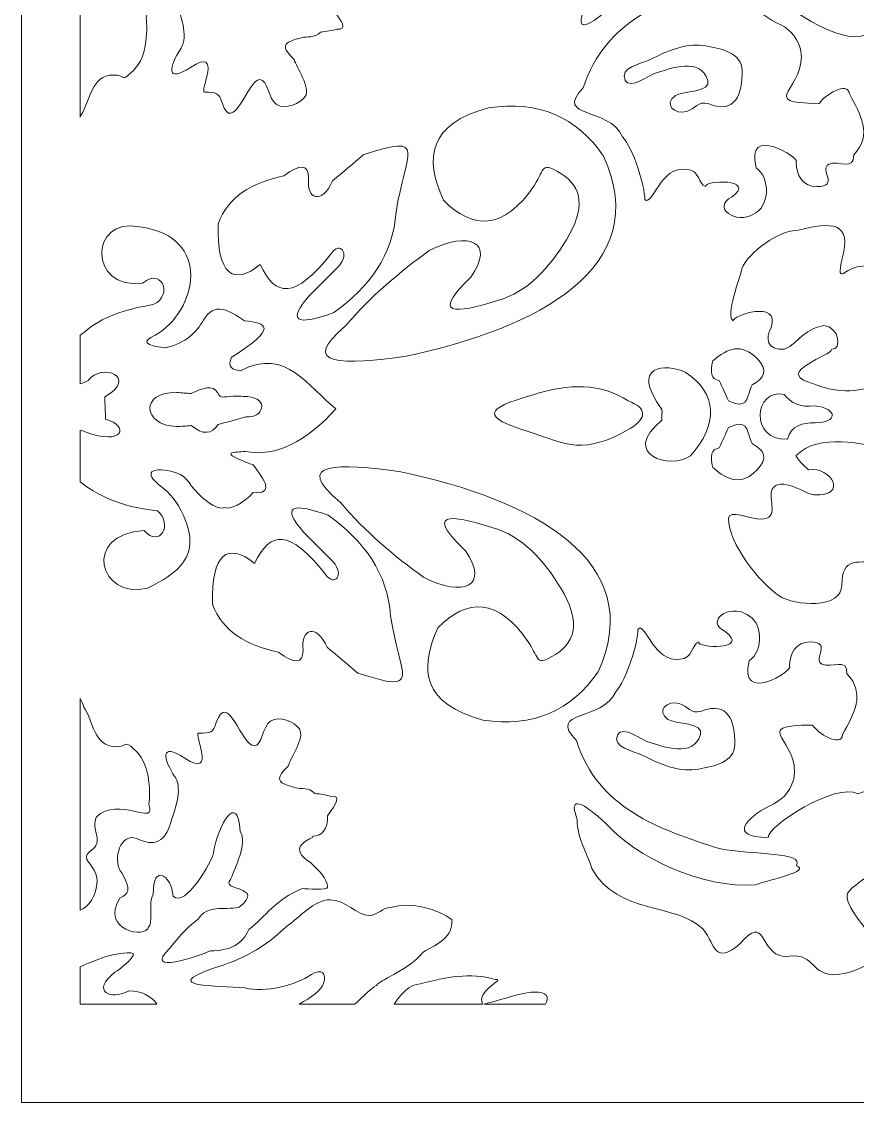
# Model space of a CAD drawing. Header units: centimetres. Extents: x 11.1 to 45, y -13.4 to 13.9.
# Drawn here: x 28.66 to 34.88, y -13.4 to -5.37 of the extents above; entities that cross this region are included whole.
import ezdxf

# ---------------------------------------------------------------- set-up
doc = ezdxf.new("R2010")
doc.units = ezdxf.units.CM
doc.header["$MEASUREMENT"] = 0
doc.layers.add('layer 1', color=7, linetype='Continuous')

msp = doc.modelspace()

# ---------------------------------------------------------------- linework, layer by layer
at = {"layer": 'layer 1', "color": 242, "lineweight": 9}
for points, knots in [([(28.66416, 13.34877), (28.66416, 13.34877), (28.66416, 13.9212), (28.66416, 13.9212), (28.66416, 13.9212), (28.66416, 13.9212), (44.96553, 13.9212), (44.96553, 13.9212), (44.96553, 13.9212), (44.96553, 13.9212), (44.96553, -13.3973), (44.96553, -13.3973), (44.96553, -13.3973), (44.96553, -13.3973), (28.66416, -13.3973), (28.66416, -13.3973), (28.66416, -13.3973), (28.66416, -13.3973), (28.66416, 13.34877), (28.66416, 13.34877)], [0, 0, 0, 0, 0.1666667, 0.1666667, 0.1666667, 0.1666667, 0.3333333, 0.3333333, 0.3333333, 0.3333333, 0.5, 0.5, 0.5, 0.5, 0.6666667, 0.6666667, 0.6666667, 0.6666667, 1, 1, 1, 1]), ([(30.8554, -4.93045), (30.68656, -5.03442), (30.82383, -5.09609), (30.86728, -5.11568), (30.86728, -5.11568), (30.86918, -5.11949), (30.86891, -5.12741), (30.87343, -5.12731), (30.87343, -5.12731), (30.94119, -5.12597), (30.98515, -5.18127), (30.98077, -5.2789), (30.98077, -5.2789), (31.04391, -5.36282), (31.09016, -5.43295), (31.00596, -5.42311), (31.00596, -5.42311), (30.97232, -5.43422), (30.93027, -5.44022), (30.88642, -5.44469), (30.88642, -5.44469), (30.83986, -5.49397), (30.78831, -5.47411), (30.74338, -5.48708), (30.74338, -5.48708), (30.63694, -5.51776), (30.56756, -5.53272), (30.68898, -5.64777), (30.68898, -5.64777), (30.70483, -5.70688), (30.81578, -5.85665), (30.77219, -5.92366), (30.77219, -5.92366), (30.73653, -5.9749), (30.62559, -6.02613), (30.55823, -5.98277), (30.55823, -5.98277), (30.4988, -5.94337), (30.49484, -5.79754), (30.4354, -5.79754), (30.4354, -5.79754), (30.34427, -5.79754), (30.2373, -6.21926), (30.15409, -5.97096), (30.15409, -5.97096), (30.13031, -5.89607), (30.11447, -5.89213), (30.02334, -5.89213), (30.02334, -5.89213), (29.98371, -5.89213), (30.16201, -5.54923), (29.92032, -5.70688), (29.92032, -5.70688), (29.7341, -5.82907), (29.75787, -5.70294), (29.849, -5.565), (29.849, -5.565), (29.90843, -5.47434), (29.84108, -5.30487), (29.81334, -5.2221), (29.81334, -5.2221), (29.75655, -5.02371), (29.62976, -5.07889), (29.54391, -5.11568), (29.54391, -5.11568), (29.42768, -5.1367), (29.38411, -4.92386), (29.45278, -4.85555), (29.45278, -4.85555), (29.52522, -4.72599), (29.50377, -4.69928), (29.43693, -4.66636), (29.43693, -4.66636), (29.28783, -4.4286), (29.6377, -4.36014), (29.65089, -4.45354), (29.65089, -4.45354), (29.68655, -4.45354), (29.64693, -4.65455), (29.68655, -4.69395), (29.68655, -4.69395), (29.68148, -4.93347), (29.8262, -4.82969), (29.83315, -4.68213), (29.83315, -4.68213), (29.92296, -4.58728), (30.12839, -4.94517), (30.13428, -5.00532), (30.13428, -5.00532), (30.16954, -5.21847), (30.31484, -5.46126), (30.33238, -5.16299), (30.33238, -5.16299), (30.39182, -5.07233), (30.28881, -4.88709), (30.26107, -4.80431), (30.26107, -4.80431), (30.17491, -4.71961), (30.52953, -4.75904), (30.32446, -4.59937), (30.32446, -4.59937), (30.20701, -4.57615), (30.08463, -4.61884), (30.02111, -4.51084), (30.02111, -4.51084), (29.95891, -4.46603), (29.89202, -4.40022), (29.80938, -4.29587), (29.80938, -4.29587), (29.59776, -4.08991), (30.027, -4.23443), (30.1105, -4.27617), (30.1105, -4.27617), (30.25071, -4.27201), (30.3563, -4.32727), (30.39578, -4.43382), (30.39578, -4.43382), (30.52257, -4.52775), (30.5939, -4.66046), (30.79596, -4.73732), (30.79596, -4.73732), (30.82766, -4.73732), (30.98219, -4.72154), (30.98219, -4.74913), (30.98219, -4.74913), (30.98219, -4.80826), (30.9069, -4.88314), (30.8554, -4.93045)], [0, 0, 0, 0, 0.030303, 0.030303, 0.030303, 0.030303, 0.0606061, 0.0606061, 0.0606061, 0.0606061, 0.0909091, 0.0909091, 0.0909091, 0.0909091, 0.1212121, 0.1212121, 0.1212121, 0.1212121, 0.1515152, 0.1515152, 0.1515152, 0.1515152, 0.1818182, 0.1818182, 0.1818182, 0.1818182, 0.2121212, 0.2121212, 0.2121212, 0.2121212, 0.2424242, 0.2424242, 0.2424242, 0.2424242, 0.2727273, 0.2727273, 0.2727273, 0.2727273, 0.3030303, 0.3030303, 0.3030303, 0.3030303, 0.3333333, 0.3333333, 0.3333333, 0.3333333, 0.3636364, 0.3636364, 0.3636364, 0.3636364, 0.3939394, 0.3939394, 0.3939394, 0.3939394, 0.4242424, 0.4242424, 0.4242424, 0.4242424, 0.4545455, 0.4545455, 0.4545455, 0.4545455, 0.4848485, 0.4848485, 0.4848485, 0.4848485, 0.5151515, 0.5151515, 0.5151515, 0.5151515, 0.5454545, 0.5454545, 0.5454545, 0.5454545, 0.5757576, 0.5757576, 0.5757576, 0.5757576, 0.6060606, 0.6060606, 0.6060606, 0.6060606, 0.6363636, 0.6363636, 0.6363636, 0.6363636, 0.6666667, 0.6666667, 0.6666667, 0.6666667, 0.6969697, 0.6969697, 0.6969697, 0.6969697, 0.7272727, 0.7272727, 0.7272727, 0.7272727, 0.7575758, 0.7575758, 0.7575758, 0.7575758, 0.7878788, 0.7878788, 0.7878788, 0.7878788, 0.8181818, 0.8181818, 0.8181818, 0.8181818, 0.8484848, 0.8484848, 0.8484848, 0.8484848, 0.8787879, 0.8787879, 0.8787879, 0.8787879, 0.9090909, 0.9090909, 0.9090909, 0.9090909, 0.9393939, 0.9393939, 0.9393939, 0.9393939, 1, 1, 1, 1]), ([(35.46611, -5.19687), (35.42157, -5.20961), (35.26886, -5.22874), (35.23704, -5.19687), (35.23704, -5.19687), (35.17977, -5.13951), (35.31976, -5.09489), (35.26249, -5.03753), (35.26249, -5.03753), (35.16705, -4.94193), (34.97616, -4.85271), (34.86799, -4.74435), (34.86799, -4.74435), (34.79163, -4.66786), (34.99525, -4.4639), (35.04615, -4.38743), (35.04615, -4.38743), (35.16069, -4.21534), (34.87435, -4.11973), (34.74072, -4.11973), (34.74072, -4.11973), (34.57161, -4.13333), (34.6088, -4.29437), (34.3844, -4.25358), (34.3844, -4.25358), (34.18713, -4.28366), (34.25715, -4.58153), (34.05353, -4.34919), (34.05353, -4.34919), (33.86179, -4.19198), (33.8772, -4.33289), (33.77991, -4.45753), (33.77991, -4.45753), (33.5763, -4.6615), (33.15634, -4.55314), (32.95273, -4.91007), (32.95273, -4.91007), (32.91455, -5.03753), (32.84455, -5.12675), (32.84455, -5.27336), (32.84455, -5.27336), (32.77191, -5.46564), (32.89159, -5.39687), (33.05588, -5.2471), (33.05588, -5.2471), (33.27766, -4.9931), (33.78019, -4.75619), (34.16806, -4.78896), (34.16806, -4.78896), (34.28259, -4.82721), (34.58802, -4.89094), (34.47348, -4.92917), (34.47348, -4.92917), (34.53727, -5.03295), (34.15758, -5.00957), (33.90081, -5.05665), (33.90081, -5.05665), (33.44904, -5.20324), (33.00363, -5.34983), (32.83819, -5.85973), (32.83819, -5.85973), (32.61619, -6.09179), (33.03282, -5.99668), (33.13089, -6.22302), (33.13089, -6.22302), (33.21101, -6.31064), (33.29695, -6.58786), (33.29633, -6.6883), (33.29633, -6.6883), (33.34913, -6.74709), (33.41681, -6.43142), (33.60811, -6.46523), (33.60811, -6.46523), (33.70356, -6.46523), (33.69719, -6.57995), (33.7481, -6.59269), (33.7481, -6.59269), (33.73008, -6.54753), (34.13306, -6.52734), (33.94536, -6.66918), (33.94536, -6.66918), (33.78628, -6.74566), (33.97717, -6.87951), (34.10443, -6.79665), (34.10443, -6.79665), (34.22501, -6.74566), (34.23228, -6.52894), (34.12352, -6.45247), (34.12352, -6.45247), (34.03794, -6.12392), (34.45829, -6.37847), (34.42258, -6.41424), (34.42258, -6.41424), (34.42258, -6.50346), (34.46712, -6.59269), (34.57529, -6.59269), (34.57529, -6.59269), (34.74709, -6.59269), (34.58802, -6.46523), (34.66437, -6.42697), (34.66437, -6.42697), (34.73436, -6.39511), (34.85526, -6.47796), (34.8489, -6.35687), (34.8489, -6.35687), (34.99301, -6.20603), (34.89801, -6.05518), (34.81708, -5.90435), (34.81708, -5.90435), (34.80817, -5.80362), (34.62451, -5.91795), (34.59438, -5.97445), (34.59438, -5.97445), (34.10384, -5.97445), (34.51197, -5.8661), (34.45439, -5.57292), (34.45439, -5.57292), (34.42258, -5.46457), (34.35895, -5.41358), (34.27623, -5.37534), (34.27623, -5.37534), (34.09806, -5.2861), (33.96444, -5.13951), (34.2635, -5.13951), (34.2635, -5.13951), (34.25973, -5.22246), (34.76556, -5.55392), (34.93161, -5.46457), (34.93161, -5.46457), (35.05998, -5.52606), (35.44293, -5.50458), (35.46611, -5.19687)], [0, 0, 0, 0, 0.0294118, 0.0294118, 0.0294118, 0.0294118, 0.0588235, 0.0588235, 0.0588235, 0.0588235, 0.0882353, 0.0882353, 0.0882353, 0.0882353, 0.1176471, 0.1176471, 0.1176471, 0.1176471, 0.1470588, 0.1470588, 0.1470588, 0.1470588, 0.1764706, 0.1764706, 0.1764706, 0.1764706, 0.2058824, 0.2058824, 0.2058824, 0.2058824, 0.2352941, 0.2352941, 0.2352941, 0.2352941, 0.2647059, 0.2647059, 0.2647059, 0.2647059, 0.2941176, 0.2941176, 0.2941176, 0.2941176, 0.3235294, 0.3235294, 0.3235294, 0.3235294, 0.3529412, 0.3529412, 0.3529412, 0.3529412, 0.3823529, 0.3823529, 0.3823529, 0.3823529, 0.4117647, 0.4117647, 0.4117647, 0.4117647, 0.4411765, 0.4411765, 0.4411765, 0.4411765, 0.4705882, 0.4705882, 0.4705882, 0.4705882, 0.5, 0.5, 0.5, 0.5, 0.5294118, 0.5294118, 0.5294118, 0.5294118, 0.5588235, 0.5588235, 0.5588235, 0.5588235, 0.5882353, 0.5882353, 0.5882353, 0.5882353, 0.6176471, 0.6176471, 0.6176471, 0.6176471, 0.6470588, 0.6470588, 0.6470588, 0.6470588, 0.6764706, 0.6764706, 0.6764706, 0.6764706, 0.7058824, 0.7058824, 0.7058824, 0.7058824, 0.7352941, 0.7352941, 0.7352941, 0.7352941, 0.7647059, 0.7647059, 0.7647059, 0.7647059, 0.7941176, 0.7941176, 0.7941176, 0.7941176, 0.8235294, 0.8235294, 0.8235294, 0.8235294, 0.8529412, 0.8529412, 0.8529412, 0.8529412, 0.8823529, 0.8823529, 0.8823529, 0.8823529, 0.9117647, 0.9117647, 0.9117647, 0.9117647, 0.9411765, 0.9411765, 0.9411765, 0.9411765, 1, 1, 1, 1]), ([(29.20006, -5.24355), (29.35704, -5.4025), (29.65427, -5.16466), (29.5895, -5.33636), (29.5895, -5.33636), (29.60126, -5.43911), (29.59895, -5.65172), (29.47591, -5.74796), (29.47591, -5.74796), (29.40695, -5.81657), (29.43534, -5.7641), (29.3461, -5.7641), (29.3461, -5.7641), (29.17977, -5.7641), (29.17572, -5.95779), (29.10676, -6.05869), (29.10676, -6.05869), (29.10459, -6.06484), (29.1024, -6.07071), (29.10017, -6.0764), (29.10017, -6.0764), (29.10017, -6.0764), (29.10017, -4.5608), (29.10017, -4.5608), (29.10017, -4.5608), (29.15439, -4.59329), (29.20412, -4.66657), (29.20412, -4.76738), (29.20412, -4.76738), (29.20412, -4.89651), (29.04996, -4.92071), (29.17572, -5.00547), (29.17572, -5.00547), (29.24865, -5.0741), (29.15801, -5.1481), (29.20006, -5.24355)], [0, 0, 0, 0, 0.1, 0.1, 0.1, 0.1, 0.2, 0.2, 0.2, 0.2, 0.3, 0.3, 0.3, 0.3, 0.4, 0.4, 0.4, 0.4, 0.5, 0.5, 0.5, 0.5, 0.6, 0.6, 0.6, 0.6, 0.7, 0.7, 0.7, 0.7, 0.8, 0.8, 0.8, 0.8, 1, 1, 1, 1]), ([(33.74983, -5.54796), (33.61987, -5.52576), (33.50628, -5.56404), (33.33191, -5.65138), (33.33191, -5.65138), (33.2691, -5.68117), (33.10382, -5.70767), (33.1501, -5.80369), (33.1501, -5.80369), (33.18646, -5.87653), (33.33852, -5.76064), (33.37488, -5.75071), (33.37488, -5.75071), (33.49058, -5.71429), (33.70875, -5.62819), (33.76495, -5.80369), (33.76495, -5.80369), (33.7947, -5.8931), (33.57652, -5.88315), (33.52363, -5.91627), (33.52363, -5.91627), (33.43107, -5.97917), (33.52033, -6.06196), (33.60628, -6.03548), (33.60628, -6.03548), (33.67239, -6.0156), (33.68892, -5.95269), (33.77156, -5.97917), (33.77156, -5.97917), (33.9735, -6.05419), (34.02112, -5.90652), (34.01956, -5.73101), (34.01956, -5.73101), (34.01841, -5.60026), (33.86837, -5.56822), (33.74983, -5.54796)], [0, 0, 0, 0, 0.1, 0.1, 0.1, 0.1, 0.2, 0.2, 0.2, 0.2, 0.3, 0.3, 0.3, 0.3, 0.4, 0.4, 0.4, 0.4, 0.5, 0.5, 0.5, 0.5, 0.6, 0.6, 0.6, 0.6, 0.7, 0.7, 0.7, 0.7, 0.8, 0.8, 0.8, 0.8, 1, 1, 1, 1]), ([(31.52312, -7.85306), (32.50149, -7.64591), (33.36764, -7.19482), (32.9903, -6.36711), (32.9903, -6.36711), (32.79059, -6.07592), (32.50802, -5.95071), (32.13444, -6.00785), (32.13444, -6.00785), (31.69284, -6.12623), (31.65482, -6.37934), (31.80025, -6.69368), (31.80025, -6.69368), (32.01105, -6.91277), (32.25083, -6.92089), (32.47605, -6.58158), (32.47605, -6.58158), (32.55582, -6.46141), (32.52428, -6.40194), (32.67311, -6.49571), (32.67311, -6.49571), (32.83836, -6.59986), (32.85203, -6.75853), (32.71316, -6.98761), (32.71316, -6.98761), (32.58519, -7.19724), (32.43208, -7.37221), (32.20129, -7.44022), (32.20129, -7.44022), (31.99744, -7.50028), (31.64481, -7.60808), (32.00403, -7.26522), (32.00403, -7.26522), (32.186, -7.00532), (31.99066, -6.9171), (31.69343, -7.06884), (31.69343, -7.06884), (31.47405, -7.22775), (31.25816, -7.40879), (31.07481, -7.62445), (31.07481, -7.62445), (30.706, -7.93289), (31.06273, -7.9162), (31.52312, -7.85306)], [0, 0, 0, 0, 0.0833333, 0.0833333, 0.0833333, 0.0833333, 0.1666667, 0.1666667, 0.1666667, 0.1666667, 0.25, 0.25, 0.25, 0.25, 0.3333333, 0.3333333, 0.3333333, 0.3333333, 0.4166667, 0.4166667, 0.4166667, 0.4166667, 0.5, 0.5, 0.5, 0.5, 0.5833333, 0.5833333, 0.5833333, 0.5833333, 0.6666667, 0.6666667, 0.6666667, 0.6666667, 0.75, 0.75, 0.75, 0.75, 0.8333333, 0.8333333, 0.8333333, 0.8333333, 1, 1, 1, 1]), ([(31.4478, -6.78248), (31.51545, -6.33292), (31.69494, -6.19509), (31.20386, -6.35793), (31.20386, -6.35793), (31.12663, -6.42209), (31.05307, -6.48624), (30.97583, -6.55039), (30.97583, -6.55039), (30.89976, -6.72432), (30.77642, -6.6951), (30.79782, -6.52491), (30.79782, -6.52491), (30.79477, -6.42649), (30.73356, -6.42271), (30.61417, -6.51361), (30.61417, -6.51361), (30.37546, -6.56318), (30.19685, -6.66772), (30.12535, -6.87021), (30.12535, -6.87021), (30.11232, -7.24355), (30.23982, -7.33621), (30.43759, -7.17072), (30.43759, -7.17072), (30.55194, -7.41512), (30.69309, -7.43357), (30.96736, -7.08815), (30.96736, -7.08815), (31.02879, -6.99777), (31.10829, -7.08443), (31.02104, -7.18437), (31.02104, -7.18437), (30.94853, -7.25701), (30.87601, -7.32965), (30.80348, -7.40229), (30.80348, -7.40229), (30.6384, -7.59039), (30.69868, -7.63283), (30.98431, -7.52966), (30.98431, -7.52966), (31.25058, -7.34074), (31.42598, -7.09953), (31.4478, -6.78248)], [0, 0, 0, 0, 0.0833333, 0.0833333, 0.0833333, 0.0833333, 0.1666667, 0.1666667, 0.1666667, 0.1666667, 0.25, 0.25, 0.25, 0.25, 0.3333333, 0.3333333, 0.3333333, 0.3333333, 0.4166667, 0.4166667, 0.4166667, 0.4166667, 0.5, 0.5, 0.5, 0.5, 0.5833333, 0.5833333, 0.5833333, 0.5833333, 0.6666667, 0.6666667, 0.6666667, 0.6666667, 0.75, 0.75, 0.75, 0.75, 0.8333333, 0.8333333, 0.8333333, 0.8333333, 1, 1, 1, 1]), ([(31.00098, -8.24358), (30.78505, -8.48509), (30.55462, -8.60575), (30.32635, -8.56089), (30.32635, -8.56089), (30.25601, -8.56996), (30.09579, -8.55476), (30.38502, -8.66079), (30.38502, -8.66079), (30.47776, -8.77823), (30.53959, -8.87937), (30.38502, -8.86645), (30.38502, -8.86645), (30.31461, -8.94695), (30.20627, -8.99651), (30.17383, -8.9781), (30.17383, -8.9781), (30.1284, -8.99674), (30.05061, -8.94768), (29.97906, -8.87656), (29.97906, -8.87656), (29.89369, -8.79172), (29.89495, -8.73398), (29.77233, -8.70704), (29.77233, -8.70704), (29.62801, -8.67533), (29.57515, -8.72139), (29.68498, -8.80832), (29.68498, -8.80832), (29.7772, -8.8813), (29.81545, -8.92344), (29.86758, -9.03771), (29.86758, -9.03771), (30.00705, -9.34343), (29.81862, -9.46903), (29.59893, -9.57745), (29.59893, -9.57745), (29.23577, -9.66011), (29.11329, -9.17378), (29.57546, -9.1485), (29.57546, -9.1485), (29.69047, -9.28033), (29.7918, -9.10402), (29.67519, -9.0016), (29.67519, -9.0016), (29.46373, -8.97974), (29.26758, -8.91957), (29.10017, -8.78739), (29.10017, -8.78739), (29.10017, -8.78739), (29.10017, -8.40304), (29.10017, -8.40304), (29.10017, -8.40304), (29.11144, -8.40613), (29.12321, -8.4098), (29.13549, -8.414), (29.13549, -8.414), (29.42644, -8.52593), (29.46479, -8.36725), (29.28801, -8.31998), (29.28801, -8.31998), (29.28606, -8.26513), (29.28411, -8.21028), (29.28215, -8.15545), (29.28215, -8.15545), (29.5395, -8.00694), (29.25908, -7.89872), (29.15896, -8.03305), (29.15896, -8.03305), (29.13819, -8.04394), (29.11861, -8.05259), (29.10017, -8.05931), (29.10017, -8.05931), (29.10017, -8.05931), (29.10017, -7.69634), (29.10017, -7.69634), (29.10017, -7.69634), (29.10782, -7.69069), (29.11563, -7.68507), (29.12376, -7.67949), (29.12376, -7.67949), (29.26362, -7.55389), (29.43764, -7.50816), (29.61653, -7.47383), (29.61653, -7.47383), (29.79092, -7.44417), (29.72947, -7.18168), (29.56373, -7.30929), (29.56373, -7.30929), (29.15951, -7.3661), (29.16403, -6.81556), (29.54027, -6.89209), (29.54027, -6.89209), (30.08873, -6.9611), (29.96804, -7.52011), (29.65759, -7.69711), (29.65759, -7.69711), (29.55337, -7.74145), (29.57878, -7.77278), (29.73385, -7.79114), (29.73385, -7.79114), (29.88939, -7.75346), (29.96379, -7.67516), (30.01544, -7.58547), (30.01544, -7.58547), (30.09272, -7.4489), (30.20416, -7.50628), (30.32049, -7.59134), (30.32049, -7.59134), (30.48249, -7.60321), (30.57941, -7.64117), (30.22076, -7.86165), (30.22076, -7.86165), (30.21656, -7.90187), (30.18473, -7.94903), (30.29115, -7.96154), (30.29115, -7.96154), (30.63966, -7.78164), (30.79019, -8.08637), (31.00098, -8.24358)], [0, 0, 0, 0, 0.0322581, 0.0322581, 0.0322581, 0.0322581, 0.0645161, 0.0645161, 0.0645161, 0.0645161, 0.0967742, 0.0967742, 0.0967742, 0.0967742, 0.1290323, 0.1290323, 0.1290323, 0.1290323, 0.1612903, 0.1612903, 0.1612903, 0.1612903, 0.1935484, 0.1935484, 0.1935484, 0.1935484, 0.2258065, 0.2258065, 0.2258065, 0.2258065, 0.2580645, 0.2580645, 0.2580645, 0.2580645, 0.2903226, 0.2903226, 0.2903226, 0.2903226, 0.3225806, 0.3225806, 0.3225806, 0.3225806, 0.3548387, 0.3548387, 0.3548387, 0.3548387, 0.3870968, 0.3870968, 0.3870968, 0.3870968, 0.4193548, 0.4193548, 0.4193548, 0.4193548, 0.4516129, 0.4516129, 0.4516129, 0.4516129, 0.483871, 0.483871, 0.483871, 0.483871, 0.516129, 0.516129, 0.516129, 0.516129, 0.5483871, 0.5483871, 0.5483871, 0.5483871, 0.5806452, 0.5806452, 0.5806452, 0.5806452, 0.6129032, 0.6129032, 0.6129032, 0.6129032, 0.6451613, 0.6451613, 0.6451613, 0.6451613, 0.6774194, 0.6774194, 0.6774194, 0.6774194, 0.7096774, 0.7096774, 0.7096774, 0.7096774, 0.7419355, 0.7419355, 0.7419355, 0.7419355, 0.7741935, 0.7741935, 0.7741935, 0.7741935, 0.8064516, 0.8064516, 0.8064516, 0.8064516, 0.8387097, 0.8387097, 0.8387097, 0.8387097, 0.8709677, 0.8709677, 0.8709677, 0.8709677, 0.9032258, 0.9032258, 0.9032258, 0.9032258, 0.9354839, 0.9354839, 0.9354839, 0.9354839, 1, 1, 1, 1]), ([(35.11992, -8.53422), (34.91472, -8.51654), (34.59278, -8.41402), (34.41925, -8.59285), (34.41925, -8.59285), (34.43494, -8.62304), (34.47208, -8.66007), (34.51371, -8.69766), (34.51371, -8.69766), (34.68104, -8.66982), (34.81385, -8.89594), (34.55296, -8.88252), (34.55296, -8.88252), (34.49899, -8.88252), (34.29781, -8.73487), (34.24385, -8.84225), (34.24385, -8.84225), (34.21011, -8.91606), (34.30212, -9.06371), (34.16046, -9.06371), (34.16046, -9.06371), (34.08624, -9.06371), (33.91759, -8.98989), (33.91759, -9.057), (33.91759, -9.057), (33.91759, -9.2449), (34.15371, -9.54017), (34.29538, -9.63412), (34.29538, -9.63412), (34.41006, -9.70794), (34.76087, -9.73479), (34.76087, -9.55359), (34.76087, -9.55359), (34.76087, -9.33885), (34.87556, -9.38582), (35.0847, -9.38582), (35.0847, -9.38582), (35.19939, -9.38582), (35.11168, -9.25832), (35.07795, -9.21135), (35.07795, -9.21135), (34.96327, -9.04356), (35.21962, -9.00331), (35.36804, -8.95634), (35.36804, -8.95634), (35.46924, -8.92278), (35.1724, -8.68791), (35.38828, -8.58052), (35.38828, -8.58052), (35.52995, -8.51343), (35.59067, -8.44632), (35.69861, -8.33895), (35.69861, -8.33895), (35.80656, -8.23156), (35.50972, -8.0705), (35.44225, -8.03695), (35.44225, -8.03695), (35.30058, -7.96984), (35.2601, -7.90945), (35.36129, -7.7551), (35.36129, -7.7551), (35.42876, -7.64773), (35.23312, -7.48667), (35.14542, -7.48667), (35.14542, -7.48667), (34.94985, -7.41177), (35.45362, -7.0979), (34.8958, -7.18777), (34.8958, -7.18777), (34.78786, -7.18777), (34.7204, -7.33902), (34.76087, -7.13771), (34.76087, -7.13771), (34.84614, -6.84527), (34.67643, -6.85768), (34.43705, -6.91624), (34.43705, -6.91624), (34.29538, -6.91624), (34.05926, -7.08401), (34.01878, -7.20482), (34.01878, -7.20482), (34.00529, -7.25849), (33.89238, -7.56235), (33.95309, -7.58921), (33.95309, -7.58921), (33.94308, -7.55661), (34.30691, -7.42552), (34.23466, -7.64102), (34.23466, -7.64102), (34.19415, -7.72021), (34.20029, -7.81221), (34.3352, -7.80142), (34.3352, -7.80142), (34.44988, -7.74773), (34.45851, -7.66423), (34.62717, -7.62397), (34.62717, -7.62397), (34.74578, -7.63814), (34.76069, -7.80784), (34.68667, -7.80208), (34.68667, -7.80208), (34.68667, -7.84905), (34.27149, -7.96556), (34.51436, -8.04609), (34.51436, -8.04609), (34.82243, -8.16777), (34.90582, -8.0825), (35.11843, -8.0638), (35.11843, -8.0638), (35.40177, -8.0638), (35.27847, -8.53422), (35.11992, -8.53422)], [0, 0, 0, 0, 0.0344828, 0.0344828, 0.0344828, 0.0344828, 0.0689655, 0.0689655, 0.0689655, 0.0689655, 0.1034483, 0.1034483, 0.1034483, 0.1034483, 0.137931, 0.137931, 0.137931, 0.137931, 0.1724138, 0.1724138, 0.1724138, 0.1724138, 0.2068966, 0.2068966, 0.2068966, 0.2068966, 0.2413793, 0.2413793, 0.2413793, 0.2413793, 0.2758621, 0.2758621, 0.2758621, 0.2758621, 0.3103448, 0.3103448, 0.3103448, 0.3103448, 0.3448276, 0.3448276, 0.3448276, 0.3448276, 0.3793103, 0.3793103, 0.3793103, 0.3793103, 0.4137931, 0.4137931, 0.4137931, 0.4137931, 0.4482759, 0.4482759, 0.4482759, 0.4482759, 0.4827586, 0.4827586, 0.4827586, 0.4827586, 0.5172414, 0.5172414, 0.5172414, 0.5172414, 0.5517241, 0.5517241, 0.5517241, 0.5517241, 0.5862069, 0.5862069, 0.5862069, 0.5862069, 0.6206897, 0.6206897, 0.6206897, 0.6206897, 0.6551724, 0.6551724, 0.6551724, 0.6551724, 0.6896552, 0.6896552, 0.6896552, 0.6896552, 0.7241379, 0.7241379, 0.7241379, 0.7241379, 0.7586207, 0.7586207, 0.7586207, 0.7586207, 0.7931034, 0.7931034, 0.7931034, 0.7931034, 0.8275862, 0.8275862, 0.8275862, 0.8275862, 0.862069, 0.862069, 0.862069, 0.862069, 0.8965517, 0.8965517, 0.8965517, 0.8965517, 0.9310345, 0.9310345, 0.9310345, 0.9310345, 1, 1, 1, 1]), ([(34.09324, -8.06606), (34.18423, -8.01852), (34.21876, -7.95774), (34.1291, -7.86789), (34.1291, -7.86789), (34.01489, -7.75558), (33.91661, -7.78861), (33.80238, -7.88771), (33.80238, -7.88771), (33.78113, -7.9736), (33.78645, -8.02248), (33.85019, -8.03435), (33.85019, -8.03435), (33.87278, -8.08456), (33.89535, -8.13475), (33.91792, -8.18497), (33.91792, -8.18497), (33.97723, -8.20882), (34.03858, -8.24008), (34.06535, -8.14532), (34.06535, -8.14532), (34.06535, -8.14532), (34.08926, -8.07399), (34.09324, -8.06606)], [0, 0, 0, 0, 0.1428571, 0.1428571, 0.1428571, 0.1428571, 0.2857143, 0.2857143, 0.2857143, 0.2857143, 0.4285714, 0.4285714, 0.4285714, 0.4285714, 0.5714286, 0.5714286, 0.5714286, 0.5714286, 0.7142857, 0.7142857, 0.7142857, 0.7142857, 1, 1, 1, 1]), ([(33.42385, -8.24884), (33.17734, -7.91418), (33.45803, -7.90668), (33.59519, -7.9714), (33.59519, -7.9714), (33.83855, -8.12345), (33.84404, -8.36618), (33.63503, -8.59367), (33.63503, -8.59367), (33.48818, -8.69872), (33.10707, -8.58632), (33.42385, -8.32812), (33.42385, -8.32812), (33.41721, -8.30565), (33.43049, -8.2713), (33.42385, -8.24884)], [0, 0, 0, 0, 0.2, 0.2, 0.2, 0.2, 0.4, 0.4, 0.4, 0.4, 0.6, 0.6, 0.6, 0.6, 1, 1, 1, 1]), ([(30.34284, -8.15373), (30.50777, -8.16525), (30.46175, -8.31893), (30.33133, -8.30356), (30.33133, -8.30356), (30.2623, -8.32277), (30.19326, -8.34199), (30.12422, -8.36119), (30.12422, -8.36119), (30.0782, -8.43546), (30.01172, -8.43802), (29.92477, -8.36888), (29.92477, -8.36888), (29.8877, -8.37144), (29.85063, -8.374), (29.81355, -8.37656), (29.81355, -8.37656), (29.56228, -8.365), (29.54182, -8.1153), (29.81738, -8.12299), (29.81738, -8.12299), (29.85318, -8.12557), (29.88898, -8.12813), (29.92477, -8.13069), (29.92477, -8.13069), (30.00877, -8.09016), (30.0859, -8.06345), (30.12001, -8.12281), (30.12001, -8.12281), (30.15061, -8.17611), (30.16052, -8.15088), (30.23545, -8.15088), (30.23545, -8.15088), (30.29042, -8.15088), (30.34603, -8.15185), (30.34284, -8.15373)], [0, 0, 0, 0, 0.1, 0.1, 0.1, 0.1, 0.2, 0.2, 0.2, 0.2, 0.3, 0.3, 0.3, 0.3, 0.4, 0.4, 0.4, 0.4, 0.5, 0.5, 0.5, 0.5, 0.6, 0.6, 0.6, 0.6, 0.7, 0.7, 0.7, 0.7, 0.8, 0.8, 0.8, 0.8, 1, 1, 1, 1]), ([(33.17284, -8.18543), (33.31096, -8.23827), (33.31626, -8.30697), (33.18878, -8.39153), (33.18878, -8.39153), (32.82995, -8.59149), (32.72647, -8.50829), (32.43609, -8.41565), (32.43609, -8.41565), (32.08199, -8.30268), (32.09867, -8.24507), (32.45963, -8.14183), (32.45963, -8.14183), (32.73223, -8.05234), (32.97462, -8.053), (33.17284, -8.18543)], [0, 0, 0, 0, 0.2, 0.2, 0.2, 0.2, 0.4, 0.4, 0.4, 0.4, 0.6, 0.6, 0.6, 0.6, 1, 1, 1, 1]), ([(34.5634, -8.34793), (34.47035, -8.34909), (34.38529, -8.36351), (34.35621, -8.47081), (34.35621, -8.47081), (34.06776, -8.48001), (34.11242, -8.08816), (34.33231, -8.13788), (34.33231, -8.13788), (34.37481, -8.19537), (34.45317, -8.23764), (34.55942, -8.22111), (34.55942, -8.22111), (34.73741, -8.24356), (34.72811, -8.34795), (34.5634, -8.34793)], [0, 0, 0, 0, 0.2, 0.2, 0.2, 0.2, 0.4, 0.4, 0.4, 0.4, 0.6, 0.6, 0.6, 0.6, 1, 1, 1, 1]), ([(34.09324, -8.50251), (34.18423, -8.55006), (34.21876, -8.61081), (34.1291, -8.70068), (34.1291, -8.70068), (34.01489, -8.81299), (33.91661, -8.77996), (33.80238, -8.68086), (33.80238, -8.68086), (33.78113, -8.59498), (33.78645, -8.5461), (33.85019, -8.53422), (33.85019, -8.53422), (33.87278, -8.48401), (33.89535, -8.43381), (33.91792, -8.38361), (33.91792, -8.38361), (33.97723, -8.35976), (34.03858, -8.3285), (34.06535, -8.42323), (34.06535, -8.42323), (34.06535, -8.42323), (34.08926, -8.49459), (34.09324, -8.50251)], [0, 0, 0, 0, 0.1428571, 0.1428571, 0.1428571, 0.1428571, 0.2857143, 0.2857143, 0.2857143, 0.2857143, 0.4285714, 0.4285714, 0.4285714, 0.4285714, 0.5714286, 0.5714286, 0.5714286, 0.5714286, 0.7142857, 0.7142857, 0.7142857, 0.7142857, 1, 1, 1, 1]), ([(31.48195, -8.71189), (32.46032, -8.91905), (33.32647, -9.37012), (32.94913, -10.19784), (32.94913, -10.19784), (32.74942, -10.48905), (32.46686, -10.61423), (32.09328, -10.55709), (32.09328, -10.55709), (31.65167, -10.43873), (31.61365, -10.18562), (31.75909, -9.87126), (31.75909, -9.87126), (31.96989, -9.65217), (32.20967, -9.64405), (32.43489, -9.98337), (32.43489, -9.98337), (32.51465, -10.10355), (32.48312, -10.163), (32.63194, -10.06923), (32.63194, -10.06923), (32.79719, -9.9651), (32.81086, -9.80642), (32.672, -9.57733), (32.672, -9.57733), (32.54403, -9.36771), (32.39091, -9.19273), (32.16013, -9.12472), (32.16013, -9.12472), (31.95627, -9.06468), (31.60364, -8.95688), (31.96286, -9.29974), (31.96286, -9.29974), (32.14483, -9.55963), (31.94949, -9.64786), (31.65227, -9.49612), (31.65227, -9.49612), (31.43288, -9.33718), (31.21699, -9.15615), (31.03364, -8.94049), (31.03364, -8.94049), (30.66483, -8.63205), (31.02157, -8.64874), (31.48195, -8.71189)], [0, 0, 0, 0, 0.0833333, 0.0833333, 0.0833333, 0.0833333, 0.1666667, 0.1666667, 0.1666667, 0.1666667, 0.25, 0.25, 0.25, 0.25, 0.3333333, 0.3333333, 0.3333333, 0.3333333, 0.4166667, 0.4166667, 0.4166667, 0.4166667, 0.5, 0.5, 0.5, 0.5, 0.5833333, 0.5833333, 0.5833333, 0.5833333, 0.6666667, 0.6666667, 0.6666667, 0.6666667, 0.75, 0.75, 0.75, 0.75, 0.8333333, 0.8333333, 0.8333333, 0.8333333, 1, 1, 1, 1]), ([(31.40663, -9.78248), (31.47428, -10.23203), (31.65378, -10.36987), (31.1627, -10.20701), (31.1627, -10.20701), (31.08547, -10.14285), (31.01191, -10.07871), (30.93467, -10.01455), (30.93467, -10.01455), (30.8586, -9.84063), (30.73525, -9.86985), (30.75666, -10.04003), (30.75666, -10.04003), (30.7536, -10.13847), (30.69239, -10.14224), (30.573, -10.05136), (30.573, -10.05136), (30.33429, -10.00178), (30.15569, -9.89724), (30.08418, -9.69473), (30.08418, -9.69473), (30.07116, -9.32139), (30.19865, -9.22874), (30.39643, -9.39424), (30.39643, -9.39424), (30.51077, -9.14983), (30.65192, -9.1314), (30.92619, -9.47681), (30.92619, -9.47681), (30.98763, -9.56718), (31.06712, -9.48054), (30.97988, -9.38057), (30.97988, -9.38057), (30.90736, -9.30795), (30.83484, -9.23529), (30.76231, -9.16265), (30.76231, -9.16265), (30.59723, -8.97457), (30.65752, -8.93212), (30.94315, -9.0353), (30.94315, -9.0353), (31.20941, -9.22422), (31.38481, -9.46542), (31.40663, -9.78248)], [0, 0, 0, 0, 0.0833333, 0.0833333, 0.0833333, 0.0833333, 0.1666667, 0.1666667, 0.1666667, 0.1666667, 0.25, 0.25, 0.25, 0.25, 0.3333333, 0.3333333, 0.3333333, 0.3333333, 0.4166667, 0.4166667, 0.4166667, 0.4166667, 0.5, 0.5, 0.5, 0.5, 0.5833333, 0.5833333, 0.5833333, 0.5833333, 0.6666667, 0.6666667, 0.6666667, 0.6666667, 0.75, 0.75, 0.75, 0.75, 0.8333333, 0.8333333, 0.8333333, 0.8333333, 1, 1, 1, 1]), ([(35.41553, -11.37195), (35.37099, -11.35921), (35.21828, -11.34009), (35.18647, -11.37195), (35.18647, -11.37195), (35.1292, -11.42932), (35.26919, -11.47393), (35.21191, -11.53129), (35.21191, -11.53129), (35.11647, -11.62689), (34.92558, -11.71612), (34.81741, -11.82447), (34.81741, -11.82447), (34.74105, -11.90096), (34.94467, -12.10493), (34.99558, -12.18139), (34.99558, -12.18139), (35.11011, -12.35348), (34.82377, -12.44909), (34.69015, -12.44909), (34.69015, -12.44909), (34.52103, -12.4355), (34.55823, -12.27445), (34.33383, -12.31525), (34.33383, -12.31525), (34.13655, -12.28517), (34.20657, -11.98729), (34.00295, -12.21963), (34.00295, -12.21963), (33.81121, -12.37685), (33.82663, -12.23593), (33.72934, -12.1113), (33.72934, -12.1113), (33.52572, -11.90733), (33.10577, -12.01568), (32.90216, -11.65876), (32.90216, -11.65876), (32.86397, -11.53129), (32.79398, -11.44207), (32.79398, -11.29546), (32.79398, -11.29546), (32.72133, -11.10318), (32.84101, -11.17196), (33.00531, -11.32173), (33.00531, -11.32173), (33.22708, -11.57572), (33.72961, -11.81263), (34.11748, -11.77987), (34.11748, -11.77987), (34.23202, -11.74162), (34.53744, -11.67788), (34.42291, -11.63965), (34.42291, -11.63965), (34.48669, -11.53588), (34.10701, -11.55926), (33.85024, -11.51217), (33.85024, -11.51217), (33.39846, -11.36558), (32.95306, -11.21899), (32.78762, -10.70909), (32.78762, -10.70909), (32.56561, -10.47704), (32.98225, -10.57215), (33.08032, -10.3458), (33.08032, -10.3458), (33.16044, -10.25819), (33.24638, -9.98097), (33.24575, -9.88052), (33.24575, -9.88052), (33.29855, -9.82173), (33.36623, -10.1374), (33.55754, -10.1036), (33.55754, -10.1036), (33.65299, -10.1036), (33.64662, -9.98888), (33.69752, -9.97614), (33.69752, -9.97614), (33.6795, -10.0213), (34.08249, -10.04148), (33.89478, -9.89965), (33.89478, -9.89965), (33.73571, -9.82316), (33.9266, -9.68931), (34.05385, -9.77217), (34.05385, -9.77217), (34.17443, -9.82316), (34.18171, -10.03989), (34.07294, -10.11635), (34.07294, -10.11635), (33.98736, -10.44491), (34.40772, -10.19036), (34.372, -10.15459), (34.372, -10.15459), (34.372, -10.06537), (34.41655, -9.97614), (34.52471, -9.97614), (34.52471, -9.97614), (34.69652, -9.97614), (34.53744, -10.1036), (34.6138, -10.14185), (34.6138, -10.14185), (34.68379, -10.17372), (34.80469, -10.09086), (34.79832, -10.21195), (34.79832, -10.21195), (34.94244, -10.3628), (34.84744, -10.51365), (34.76651, -10.66449), (34.76651, -10.66449), (34.7576, -10.7652), (34.57393, -10.65089), (34.5438, -10.59437), (34.5438, -10.59437), (34.05327, -10.59437), (34.4614, -10.70273), (34.40382, -10.9959), (34.40382, -10.9959), (34.372, -11.10425), (34.30837, -11.15525), (34.22566, -11.19348), (34.22566, -11.19348), (34.04749, -11.28273), (33.91387, -11.42932), (34.21293, -11.42932), (34.21293, -11.42932), (34.20916, -11.34637), (34.71499, -11.0149), (34.88104, -11.10425), (34.88104, -11.10425), (35.00941, -11.04278), (35.39236, -11.06425), (35.41553, -11.37195)], [0, 0, 0, 0, 0.0294118, 0.0294118, 0.0294118, 0.0294118, 0.0588235, 0.0588235, 0.0588235, 0.0588235, 0.0882353, 0.0882353, 0.0882353, 0.0882353, 0.1176471, 0.1176471, 0.1176471, 0.1176471, 0.1470588, 0.1470588, 0.1470588, 0.1470588, 0.1764706, 0.1764706, 0.1764706, 0.1764706, 0.2058824, 0.2058824, 0.2058824, 0.2058824, 0.2352941, 0.2352941, 0.2352941, 0.2352941, 0.2647059, 0.2647059, 0.2647059, 0.2647059, 0.2941176, 0.2941176, 0.2941176, 0.2941176, 0.3235294, 0.3235294, 0.3235294, 0.3235294, 0.3529412, 0.3529412, 0.3529412, 0.3529412, 0.3823529, 0.3823529, 0.3823529, 0.3823529, 0.4117647, 0.4117647, 0.4117647, 0.4117647, 0.4411765, 0.4411765, 0.4411765, 0.4411765, 0.4705882, 0.4705882, 0.4705882, 0.4705882, 0.5, 0.5, 0.5, 0.5, 0.5294118, 0.5294118, 0.5294118, 0.5294118, 0.5588235, 0.5588235, 0.5588235, 0.5588235, 0.5882353, 0.5882353, 0.5882353, 0.5882353, 0.6176471, 0.6176471, 0.6176471, 0.6176471, 0.6470588, 0.6470588, 0.6470588, 0.6470588, 0.6764706, 0.6764706, 0.6764706, 0.6764706, 0.7058824, 0.7058824, 0.7058824, 0.7058824, 0.7352941, 0.7352941, 0.7352941, 0.7352941, 0.7647059, 0.7647059, 0.7647059, 0.7647059, 0.7941176, 0.7941176, 0.7941176, 0.7941176, 0.8235294, 0.8235294, 0.8235294, 0.8235294, 0.8529412, 0.8529412, 0.8529412, 0.8529412, 0.8823529, 0.8823529, 0.8823529, 0.8823529, 0.9117647, 0.9117647, 0.9117647, 0.9117647, 0.9411765, 0.9411765, 0.9411765, 0.9411765, 1, 1, 1, 1]), ([(30.812, -11.61602), (30.64315, -11.51203), (30.78043, -11.45037), (30.82388, -11.43078), (30.82388, -11.43078), (30.82578, -11.42697), (30.82551, -11.41906), (30.83003, -11.41913), (30.83003, -11.41913), (30.89779, -11.42049), (30.94175, -11.36519), (30.93737, -11.26755), (30.93737, -11.26755), (31.0005, -11.18364), (31.04675, -11.1135), (30.96256, -11.12334), (30.96256, -11.12334), (30.92892, -11.11223), (30.88686, -11.10624), (30.84302, -11.10177), (30.84302, -11.10177), (30.79645, -11.05249), (30.74491, -11.07235), (30.69997, -11.05938), (30.69997, -11.05938), (30.59354, -11.0287), (30.52415, -11.01374), (30.64558, -10.8987), (30.64558, -10.8987), (30.66143, -10.83958), (30.77237, -10.68981), (30.72878, -10.6228), (30.72878, -10.6228), (30.69313, -10.57156), (30.58219, -10.52032), (30.51483, -10.56367), (30.51483, -10.56367), (30.45539, -10.60308), (30.45143, -10.74892), (30.392, -10.74892), (30.392, -10.74892), (30.30087, -10.74892), (30.19389, -10.3272), (30.11069, -10.5755), (30.11069, -10.5755), (30.08691, -10.65039), (30.07106, -10.65433), (29.97993, -10.65433), (29.97993, -10.65433), (29.94031, -10.65433), (30.11861, -10.99722), (29.87692, -10.83958), (29.87692, -10.83958), (29.69069, -10.7174), (29.71446, -10.84352), (29.8056, -10.98146), (29.8056, -10.98146), (29.86503, -11.07212), (29.79767, -11.24159), (29.76994, -11.32436), (29.76994, -11.32436), (29.71315, -11.52274), (29.58635, -11.46757), (29.5005, -11.43078), (29.5005, -11.43078), (29.38428, -11.40976), (29.3407, -11.6226), (29.40938, -11.69091), (29.40938, -11.69091), (29.48181, -11.82045), (29.46037, -11.84717), (29.39353, -11.88008), (29.39353, -11.88008), (29.24443, -12.11786), (29.59429, -12.18632), (29.60749, -12.09292), (29.60749, -12.09292), (29.64315, -12.09292), (29.60353, -11.89191), (29.64315, -11.85251), (29.64315, -11.85251), (29.63807, -11.61299), (29.78279, -11.71677), (29.78974, -11.86433), (29.78974, -11.86433), (29.87955, -11.95918), (30.08499, -11.60129), (30.09088, -11.54114), (30.09088, -11.54114), (30.12614, -11.32799), (30.27144, -11.0852), (30.28898, -11.38348), (30.28898, -11.38348), (30.34842, -11.47413), (30.2454, -11.65937), (30.21767, -11.74214), (30.21767, -11.74214), (30.13151, -11.82685), (30.48613, -11.78742), (30.28105, -11.9471), (30.28105, -11.9471), (30.1636, -11.97031), (30.04123, -11.92762), (29.97771, -12.03562), (29.97771, -12.03562), (29.91551, -12.08044), (29.84861, -12.14624), (29.76597, -12.25059), (29.76597, -12.25059), (29.55435, -12.45655), (29.9836, -12.31202), (30.0671, -12.27028), (30.0671, -12.27028), (30.20731, -12.27445), (30.31289, -12.21918), (30.35238, -12.11262), (30.35238, -12.11262), (30.47917, -12.01869), (30.55049, -11.886), (30.75256, -11.80915), (30.75256, -11.80915), (30.78426, -11.80915), (30.93879, -11.82492), (30.93879, -11.79733), (30.93879, -11.79733), (30.93879, -11.7382), (30.8635, -11.66332), (30.812, -11.61602)], [0, 0, 0, 0, 0.030303, 0.030303, 0.030303, 0.030303, 0.0606061, 0.0606061, 0.0606061, 0.0606061, 0.0909091, 0.0909091, 0.0909091, 0.0909091, 0.1212121, 0.1212121, 0.1212121, 0.1212121, 0.1515152, 0.1515152, 0.1515152, 0.1515152, 0.1818182, 0.1818182, 0.1818182, 0.1818182, 0.2121212, 0.2121212, 0.2121212, 0.2121212, 0.2424242, 0.2424242, 0.2424242, 0.2424242, 0.2727273, 0.2727273, 0.2727273, 0.2727273, 0.3030303, 0.3030303, 0.3030303, 0.3030303, 0.3333333, 0.3333333, 0.3333333, 0.3333333, 0.3636364, 0.3636364, 0.3636364, 0.3636364, 0.3939394, 0.3939394, 0.3939394, 0.3939394, 0.4242424, 0.4242424, 0.4242424, 0.4242424, 0.4545455, 0.4545455, 0.4545455, 0.4545455, 0.4848485, 0.4848485, 0.4848485, 0.4848485, 0.5151515, 0.5151515, 0.5151515, 0.5151515, 0.5454545, 0.5454545, 0.5454545, 0.5454545, 0.5757576, 0.5757576, 0.5757576, 0.5757576, 0.6060606, 0.6060606, 0.6060606, 0.6060606, 0.6363636, 0.6363636, 0.6363636, 0.6363636, 0.6666667, 0.6666667, 0.6666667, 0.6666667, 0.6969697, 0.6969697, 0.6969697, 0.6969697, 0.7272727, 0.7272727, 0.7272727, 0.7272727, 0.7575758, 0.7575758, 0.7575758, 0.7575758, 0.7878788, 0.7878788, 0.7878788, 0.7878788, 0.8181818, 0.8181818, 0.8181818, 0.8181818, 0.8484848, 0.8484848, 0.8484848, 0.8484848, 0.8787879, 0.8787879, 0.8787879, 0.8787879, 0.9090909, 0.9090909, 0.9090909, 0.9090909, 0.9393939, 0.9393939, 0.9393939, 0.9393939, 1, 1, 1, 1]), ([(29.22069, -11.27542), (29.37767, -11.11646), (29.6749, -11.35429), (29.61013, -11.1826), (29.61013, -11.1826), (29.6219, -11.07985), (29.61958, -10.86726), (29.49654, -10.771), (29.49654, -10.771), (29.42758, -10.7024), (29.45597, -10.75486), (29.36673, -10.75486), (29.36673, -10.75486), (29.2004, -10.75486), (29.19635, -10.56117), (29.12739, -10.46029), (29.12739, -10.46029), (29.11876, -10.43569), (29.10963, -10.41497), (29.10017, -10.39765), (29.10017, -10.39765), (29.10017, -10.39765), (29.10017, -11.9685), (29.10017, -11.9685), (29.10017, -11.9685), (29.1617, -11.94372), (29.22475, -11.86512), (29.22475, -11.7516), (29.22475, -11.7516), (29.22475, -11.62245), (29.07059, -11.59825), (29.19635, -11.51351), (29.19635, -11.51351), (29.26929, -11.44488), (29.17864, -11.37088), (29.22069, -11.27542)], [0, 0, 0, 0, 0.1, 0.1, 0.1, 0.1, 0.2, 0.2, 0.2, 0.2, 0.3, 0.3, 0.3, 0.3, 0.4, 0.4, 0.4, 0.4, 0.5, 0.5, 0.5, 0.5, 0.6, 0.6, 0.6, 0.6, 0.7, 0.7, 0.7, 0.7, 0.8, 0.8, 0.8, 0.8, 1, 1, 1, 1]), ([(33.69492, -10.92086), (33.56497, -10.94307), (33.45137, -10.9048), (33.27699, -10.81747), (33.27699, -10.81747), (33.21419, -10.78766), (33.0489, -10.76118), (33.09519, -10.66515), (33.09519, -10.66515), (33.13154, -10.5923), (33.28361, -10.70818), (33.31997, -10.71813), (33.31997, -10.71813), (33.43567, -10.75454), (33.65384, -10.84064), (33.71004, -10.66515), (33.71004, -10.66515), (33.73979, -10.57575), (33.52161, -10.58568), (33.46873, -10.55256), (33.46873, -10.55256), (33.37617, -10.48965), (33.46542, -10.40687), (33.55137, -10.43337), (33.55137, -10.43337), (33.61748, -10.45323), (33.63401, -10.51615), (33.71665, -10.48965), (33.71665, -10.48965), (33.9186, -10.41463), (33.96621, -10.56231), (33.96464, -10.73781), (33.96464, -10.73781), (33.9635, -10.86857), (33.81346, -10.90061), (33.69492, -10.92086)], [0, 0, 0, 0, 0.1, 0.1, 0.1, 0.1, 0.2, 0.2, 0.2, 0.2, 0.3, 0.3, 0.3, 0.3, 0.4, 0.4, 0.4, 0.4, 0.5, 0.5, 0.5, 0.5, 0.6, 0.6, 0.6, 0.6, 0.7, 0.7, 0.7, 0.7, 0.8, 0.8, 0.8, 0.8, 1, 1, 1, 1]), ([(31.86092, -12.03921), (31.76182, -11.96306), (31.56631, -11.90368), (31.40793, -11.94833), (31.40793, -11.94833), (31.35083, -11.94833), (31.30896, -12.0089), (31.24805, -12.0089), (31.24805, -12.0089), (31.1605, -12.0089), (31.06915, -11.89153), (30.95875, -11.89153), (30.95875, -11.89153), (30.83694, -11.89153), (30.72655, -12.02785), (30.63519, -12.08843), (30.63519, -12.08843), (30.4678, -12.25078), (30.30027, -12.33847), (30.08323, -12.40272), (30.08323, -12.40272), (29.68506, -12.54307), (30.11928, -12.52774), (30.32305, -12.5466), (30.32305, -12.5466), (30.47532, -12.58446), (30.69991, -12.52768), (30.81791, -12.44815), (30.81791, -12.44815), (30.89785, -12.39515), (30.93211, -12.44437), (30.90926, -12.51252), (30.90926, -12.51252), (30.89283, -12.5634), (30.81504, -12.6195), (30.72847, -12.66661), (30.72847, -12.66661), (30.72847, -12.66661), (31.14193, -12.66661), (31.14193, -12.66661), (31.14193, -12.66661), (31.20472, -12.60517), (31.26209, -12.55314), (31.30135, -12.52768), (31.30135, -12.52768), (31.35395, -12.4706), (31.54332, -12.41319), (31.64774, -12.28154), (31.64774, -12.28154), (31.76708, -12.21278), (31.87243, -12.16985), (31.86092, -12.03921)], [0, 0, 0, 0, 0.0714286, 0.0714286, 0.0714286, 0.0714286, 0.1428571, 0.1428571, 0.1428571, 0.1428571, 0.2142857, 0.2142857, 0.2142857, 0.2142857, 0.2857143, 0.2857143, 0.2857143, 0.2857143, 0.3571429, 0.3571429, 0.3571429, 0.3571429, 0.4285714, 0.4285714, 0.4285714, 0.4285714, 0.5, 0.5, 0.5, 0.5, 0.5714286, 0.5714286, 0.5714286, 0.5714286, 0.6428571, 0.6428571, 0.6428571, 0.6428571, 0.7142857, 0.7142857, 0.7142857, 0.7142857, 0.7857143, 0.7857143, 0.7857143, 0.7857143, 0.8571429, 0.8571429, 0.8571429, 0.8571429, 1, 1, 1, 1]), ([(29.10017, -12.66661), (29.10017, -12.66661), (29.10017, -12.39105), (29.10017, -12.39105), (29.10017, -12.39105), (29.2166, -12.338), (29.33198, -12.28594), (29.47507, -12.28594), (29.47507, -12.28594), (29.55124, -12.28594), (29.38506, -12.41682), (29.35737, -12.43059), (29.35737, -12.43059), (29.17503, -12.57294), (29.32737, -12.64182), (29.46122, -12.56834), (29.46122, -12.56834), (29.55419, -12.56834), (29.63051, -12.60975), (29.6697, -12.66661), (29.6697, -12.66661), (29.6697, -12.66661), (29.10017, -12.66661), (29.10017, -12.66661)], [0, 0, 0, 0, 0.1428571, 0.1428571, 0.1428571, 0.1428571, 0.2857143, 0.2857143, 0.2857143, 0.2857143, 0.4285714, 0.4285714, 0.4285714, 0.4285714, 0.5714286, 0.5714286, 0.5714286, 0.5714286, 0.7142857, 0.7142857, 0.7142857, 0.7142857, 1, 1, 1, 1]), ([(31.43328, -12.66661), (31.48449, -12.59148), (31.54423, -12.52271), (31.62828, -12.51674), (31.62828, -12.51674), (31.81389, -12.46675), (31.99951, -12.42974), (32.18511, -12.48352), (32.18511, -12.48352), (32.26863, -12.47797), (32.04033, -12.56659), (32.09044, -12.6663), (32.09044, -12.6663), (32.0905, -12.66642), (32.09064, -12.66652), (32.09077, -12.66661), (32.09077, -12.66661), (32.09077, -12.66661), (31.43328, -12.66661), (31.43328, -12.66661)], [0, 0, 0, 0, 0.1666667, 0.1666667, 0.1666667, 0.1666667, 0.3333333, 0.3333333, 0.3333333, 0.3333333, 0.5, 0.5, 0.5, 0.5, 0.6666667, 0.6666667, 0.6666667, 0.6666667, 1, 1, 1, 1]), ([(32.09943, -12.66661), (32.149, -12.65908), (32.38858, -12.57766), (32.46909, -12.57766), (32.46909, -12.57766), (32.58118, -12.57766), (32.58592, -12.61652), (32.55841, -12.66661), (32.55841, -12.66661), (32.55841, -12.66661), (32.09943, -12.66661), (32.09943, -12.66661)], [0, 0, 0, 0, 0.25, 0.25, 0.25, 0.25, 0.5, 0.5, 0.5, 0.5, 1, 1, 1, 1])]:
    msp.add_open_spline(points, degree=3, knots=knots, dxfattribs=at)

doc.saveas('drawing.dxf')
